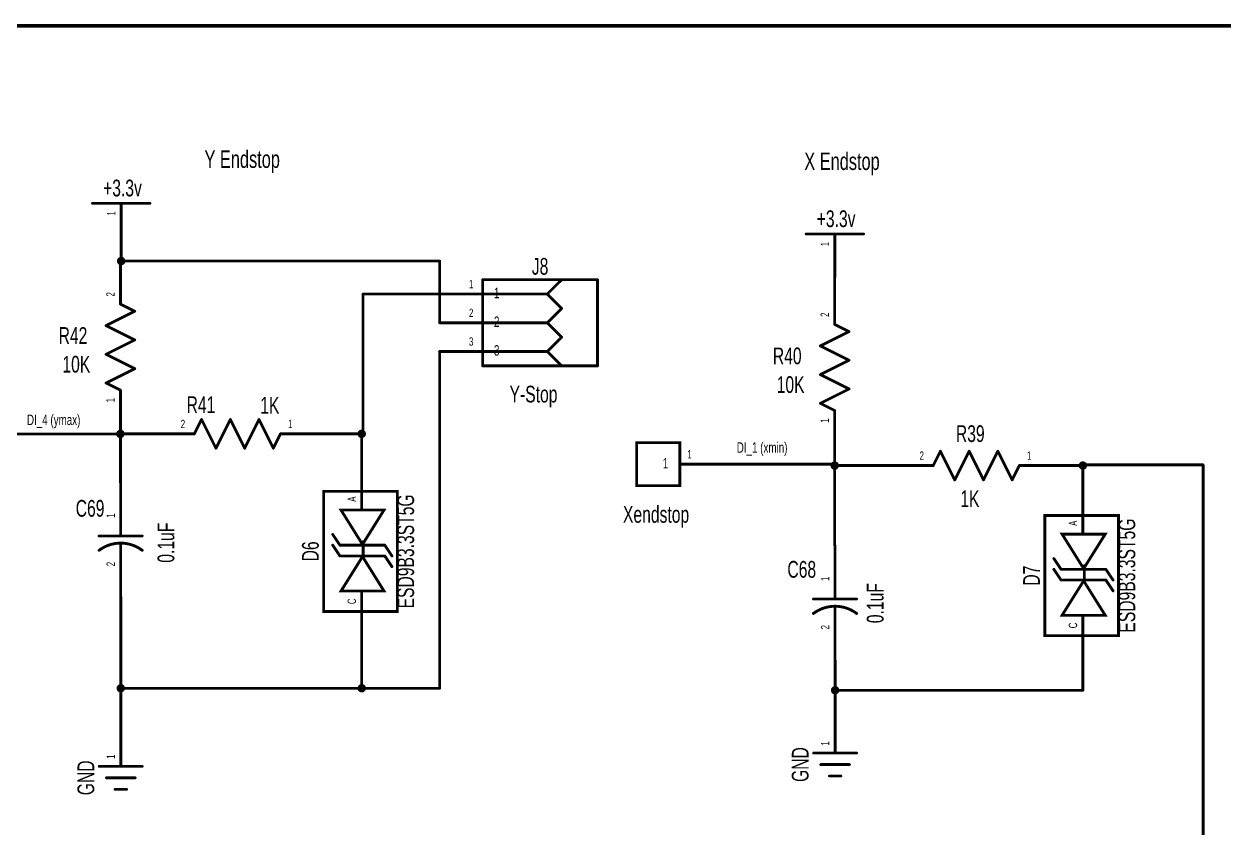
# Model space of a CAD drawing. Extents: x -0.2 to 11.3, y -0.6 to 7.5.
# Drawn here: x 4.476 to 8.655, y 4.682 to 7.484 of the extents above; entities that cross this region are included whole.
import ezdxf
from ezdxf.enums import TextEntityAlignment as Align

# ---------------------------------------------------------------- set-up
doc = ezdxf.new("R2010")
doc.units = 0
for name, color, linetype in [('Element', 253, 'CONTINUOUS'), ('Net', 50, 'CONTINUOUS'), ('Pin', 50, 'CONTINUOUS'), ('Shapes', 252, 'CONTINUOUS'), ('Titles', 253, 'CONTINUOUS')]:
    doc.layers.add(name, color=color, linetype=linetype)

msp = doc.modelspace()

# ---------------------------------------------------------------- linework, layer by layer
at = {"layer": 'Element', "linetype": 'CONTINUOUS'}
for points, const_width in [([(4.7142, 6.8591), (4.9142, 6.8591)], 0.0098), ([(7.1997, 6.7522), (7.3997, 6.7522)], 0.0098), ([(6.473, 6.5927), (6.073, 6.5927)], 0.0098), ([(6.073, 6.5927), (6.073, 6.2927)], 0.0098), ([(6.348, 6.5927), (6.298, 6.5427)], 0.0098), ([(6.473, 6.2927), (6.473, 6.5927)], 0.0098), ([(6.298, 6.5427), (6.073, 6.5427)], 0.0098), ([(6.348, 6.4927), (6.298, 6.5427)], 0.0098), ([(4.7615, 6.4329), (4.8615, 6.4829)], 0.0098), ([(4.8615, 6.4829), (4.8115, 6.5079)], 0.0098), ([(6.348, 6.4927), (6.298, 6.4427)], 0.0098), ([(4.8615, 6.3829), (4.7615, 6.4329)], 0.0098), ([(6.298, 6.4427), (6.073, 6.4427)], 0.0098), ([(6.348, 6.3927), (6.298, 6.4427)], 0.0098), ([(7.349, 6.412), (7.299, 6.437)], 0.0098), ([(6.298, 6.3427), (6.348, 6.3927)], 0.0098), ([(7.249, 6.362), (7.349, 6.412)], 0.0098), ([(4.7615, 6.3329), (4.8615, 6.3829)], 0.0098), ([(7.349, 6.312), (7.249, 6.362)], 0.0098), ([(4.8615, 6.2829), (4.7615, 6.3329)], 0.0098), ([(6.298, 6.3427), (6.073, 6.3427)], 0.0098), ([(6.348, 6.2927), (6.298, 6.3427)], 0.0098), ([(7.249, 6.262), (7.349, 6.312)], 0.0098), ([(4.7615, 6.2329), (4.8615, 6.2829)], 0.0098), ([(6.473, 6.2927), (6.073, 6.2927)], 0.0098), ([(4.8115, 6.2079), (4.7615, 6.2329)], 0.0098), ([(7.349, 6.212), (7.249, 6.262)], 0.0098), ([(7.249, 6.162), (7.349, 6.212)], 0.0098), ([(7.299, 6.137), (7.249, 6.162)], 0.0098), ([(5.0941, 6.1057), (5.0691, 6.0557)], 0.0098), ([(5.1441, 6.0057), (5.0941, 6.1057)], 0.0098), ([(5.1941, 6.1057), (5.1441, 6.0057)], 0.0098), ([(5.2441, 6.0057), (5.1941, 6.1057)], 0.0098), ([(5.2941, 6.1057), (5.2441, 6.0057)], 0.0098), ([(5.3441, 6.0057), (5.2941, 6.1057)], 0.0098), ([(5.3691, 6.0557), (5.3441, 6.0057)], 0.0098), ([(6.7596, 6.0248), (6.6097, 6.0248), (6.6097, 5.8748), (6.7596, 5.8748), (6.7596, 6.0248)], 0.0098), ([(7.6672, 5.9952), (7.6422, 5.9452)], 0.0098), ([(7.7172, 5.8952), (7.6672, 5.9952)], 0.0098), ([(7.7672, 5.9952), (7.7172, 5.8952)], 0.0098), ([(7.8172, 5.8952), (7.7672, 5.9952)], 0.0098), ([(7.8672, 5.9952), (7.8172, 5.8952)], 0.0098), ([(7.9172, 5.8952), (7.8672, 5.9952)], 0.0098), ([(7.9422, 5.9452), (7.9172, 5.8952)], 0.0098), ([(5.5196, 5.8553), (5.7758, 5.8553), (5.7758, 5.4366), (5.5196, 5.4366), (5.5196, 5.8553)], 0.0098), ([(5.6546, 5.6703), (5.7296, 5.7903), (5.5796, 5.7903), (5.6546, 5.6703)], 0.0098), ([(8.0311, 5.7711), (8.2874, 5.7711), (8.2874, 5.3523), (8.0311, 5.3523), (8.0311, 5.7711)], 0.0098), ([(4.8123, 5.737), (4.8123, 5.7)], 0.0098), ([(4.7373, 5.7), (4.8873, 5.7)], 0.0098), ([(5.5508, 5.7053), (5.5758, 5.6678)], 0.0098), ([(5.6571, 5.6803), (5.6571, 5.6303)], 0.0098), ([(8.1661, 5.5861), (8.2411, 5.7061), (8.0911, 5.7061), (8.1661, 5.5861)], 0.0098), ([(4.8875, 5.6498), (4.8809, 5.6544), (4.874, 5.6587), (4.8669, 5.6624), (4.8595, 5.6657), (4.8519, 5.6685), (4.8442, 5.6708), (4.8363, 5.6726), (4.8284, 5.6739), (4.8203, 5.6747), (4.8123, 5.675), (4.8042, 5.6747), (4.7962, 5.6739), (4.7882, 5.6726), (4.7803, 5.6708), (4.7726, 5.6685), (4.765, 5.6657), (4.7577, 5.6624), (4.7505, 5.6586), (4.7436, 5.6544), (4.737, 5.6498)], 0.01), ([(4.8123, 5.675), (4.8123, 5.637)], 0.0098), ([(5.5508, 5.6678), (5.5758, 5.6303)], 0.0098), ([(5.5758, 5.6678), (5.7321, 5.6678)], 0.0098), ([(5.7321, 5.6678), (5.7571, 5.6303)], 0.0098), ([(5.6546, 5.6278), (5.5796, 5.5078), (5.7296, 5.5078), (5.6546, 5.6278)], 0.0098), ([(5.5821, 5.6303), (5.7321, 5.6303)], 0.0098), ([(5.7321, 5.6303), (5.7571, 5.5928)], 0.0098), ([(8.0624, 5.6211), (8.0874, 5.5836)], 0.0098), ([(8.1686, 5.5961), (8.1686, 5.5461)], 0.0098), ([(8.0624, 5.5836), (8.0874, 5.5461)], 0.0098), ([(8.0874, 5.5836), (8.2436, 5.5836)], 0.0098), ([(8.2436, 5.5836), (8.2686, 5.5461)], 0.0098), ([(7.3003, 5.517), (7.3003, 5.48)], 0.0098), ([(8.1661, 5.5436), (8.0911, 5.4236), (8.2411, 5.4236), (8.1661, 5.5436)], 0.0098), ([(8.0936, 5.5461), (8.2436, 5.5461)], 0.0098), ([(8.2436, 5.5461), (8.2686, 5.5086)], 0.0098), ([(7.2253, 5.48), (7.3753, 5.48)], 0.0098), ([(7.3755, 5.4298), (7.3689, 5.4344), (7.362, 5.4387), (7.3549, 5.4424), (7.3475, 5.4457), (7.3399, 5.4485), (7.3322, 5.4508), (7.3243, 5.4526), (7.3164, 5.4539), (7.3083, 5.4547), (7.3003, 5.455), (7.2922, 5.4547), (7.2842, 5.4539), (7.2762, 5.4526), (7.2683, 5.4508), (7.2606, 5.4485), (7.253, 5.4457), (7.2457, 5.4424), (7.2385, 5.4386), (7.2316, 5.4344), (7.225, 5.4298)], 0.01), ([(7.3003, 5.455), (7.3003, 5.417)], 0.0098), ([(7.2255, 4.9433), (7.3755, 4.9433)], 0.0098), ([(4.7377, 4.8971), (4.8877, 4.8971)], 0.0098), ([(7.2505, 4.9033), (7.3505, 4.9033)], 0.0098), ([(4.7627, 4.8571), (4.8627, 4.8571)], 0.0098), ([(7.2805, 4.8633), (7.3205, 4.8633)], 0.0098), ([(4.7927, 4.8171), (4.8327, 4.8171)], 0.0098)]:
    msp.add_lwpolyline(points, dxfattribs=dict(at, const_width=const_width))
for points, const_width in [([(4.7117, 6.8591, 1), (4.7167, 6.8591, 1), (4.7117, 6.8591, 1)], 0.0049), ([(4.9117, 6.8591, 1), (4.9167, 6.8591, 1), (4.9117, 6.8591, 1)], 0.0049), ([(7.1972, 6.7522, 1), (7.2021, 6.7522, 1), (7.1972, 6.7522, 1)], 0.0049), ([(7.3972, 6.7522, 1), (7.4021, 6.7522, 1), (7.3972, 6.7522, 1)], 0.0049), ([(6.0705, 6.5927, 1), (6.0754, 6.5927, 1), (6.0705, 6.5927, 1)], 0.0049), ([(6.0705, 6.5927, 1), (6.0754, 6.5927, 1), (6.0705, 6.5927, 1)], 0.0049), ([(6.3455, 6.5927, 1), (6.3504, 6.5927, 1), (6.3455, 6.5927, 1)], 0.0049), ([(6.4705, 6.5927, 1), (6.4754, 6.5927, 1), (6.4705, 6.5927, 1)], 0.0049), ([(6.4705, 6.5927, 1), (6.4754, 6.5927, 1), (6.4705, 6.5927, 1)], 0.0049), ([(6.0705, 6.5427, 1), (6.0754, 6.5427, 1), (6.0705, 6.5427, 1)], 0.0049), ([(6.2955, 6.5427, 1), (6.3004, 6.5427, 1), (6.2955, 6.5427, 1)], 0.0049), ([(6.2955, 6.5427, 1), (6.3004, 6.5427, 1), (6.2955, 6.5427, 1)], 0.0049), ([(6.2955, 6.5427, 1), (6.3004, 6.5427, 1), (6.2955, 6.5427, 1)], 0.0049), ([(4.809, 6.5079, 1), (4.8139, 6.5079, 1), (4.809, 6.5079, 1)], 0.0049), ([(4.859, 6.4829, 1), (4.8639, 6.4829, 1), (4.859, 6.4829, 1)], 0.0049), ([(4.859, 6.4829, 1), (4.8639, 6.4829, 1), (4.859, 6.4829, 1)], 0.0049), ([(6.3455, 6.4927, 1), (6.3504, 6.4927, 1), (6.3455, 6.4927, 1)], 0.0049), ([(6.3455, 6.4927, 1), (6.3504, 6.4927, 1), (6.3455, 6.4927, 1)], 0.0049), ([(4.759, 6.4329, 1), (4.7639, 6.4329, 1), (4.759, 6.4329, 1)], 0.0049), ([(4.759, 6.4329, 1), (4.7639, 6.4329, 1), (4.759, 6.4329, 1)], 0.0049), ([(6.0705, 6.4427, 1), (6.0754, 6.4427, 1), (6.0705, 6.4427, 1)], 0.0049), ([(6.2955, 6.4427, 1), (6.3004, 6.4427, 1), (6.2955, 6.4427, 1)], 0.0049), ([(6.2955, 6.4427, 1), (6.3004, 6.4427, 1), (6.2955, 6.4427, 1)], 0.0049), ([(6.2955, 6.4427, 1), (6.3004, 6.4427, 1), (6.2955, 6.4427, 1)], 0.0049), ([(7.2966, 6.437, 1), (7.3015, 6.437, 1), (7.2966, 6.437, 1)], 0.0049), ([(6.3455, 6.3927, 1), (6.3504, 6.3927, 1), (6.3455, 6.3927, 1)], 0.0049), ([(6.3455, 6.3927, 1), (6.3504, 6.3927, 1), (6.3455, 6.3927, 1)], 0.0049), ([(7.3466, 6.412, 1), (7.3515, 6.412, 1), (7.3466, 6.412, 1)], 0.0049), ([(7.3466, 6.412, 1), (7.3515, 6.412, 1), (7.3466, 6.412, 1)], 0.0049), ([(4.859, 6.3829, 1), (4.8639, 6.3829, 1), (4.859, 6.3829, 1)], 0.0049), ([(4.859, 6.3829, 1), (4.8639, 6.3829, 1), (4.859, 6.3829, 1)], 0.0049), ([(7.2466, 6.362, 1), (7.2515, 6.362, 1), (7.2466, 6.362, 1)], 0.0049), ([(7.2466, 6.362, 1), (7.2515, 6.362, 1), (7.2466, 6.362, 1)], 0.0049), ([(4.759, 6.3329, 1), (4.7639, 6.3329, 1), (4.759, 6.3329, 1)], 0.0049), ([(4.759, 6.3329, 1), (4.7639, 6.3329, 1), (4.759, 6.3329, 1)], 0.0049), ([(6.0705, 6.3427, 1), (6.0754, 6.3427, 1), (6.0705, 6.3427, 1)], 0.0049), ([(6.2955, 6.3427, 1), (6.3004, 6.3427, 1), (6.2955, 6.3427, 1)], 0.0049), ([(6.2955, 6.3427, 1), (6.3004, 6.3427, 1), (6.2955, 6.3427, 1)], 0.0049), ([(6.2955, 6.3427, 1), (6.3004, 6.3427, 1), (6.2955, 6.3427, 1)], 0.0049), ([(7.3466, 6.312, 1), (7.3515, 6.312, 1), (7.3466, 6.312, 1)], 0.0049), ([(7.3466, 6.312, 1), (7.3515, 6.312, 1), (7.3466, 6.312, 1)], 0.0049), ([(4.859, 6.2829, 1), (4.8639, 6.2829, 1), (4.859, 6.2829, 1)], 0.0049), ([(4.859, 6.2829, 1), (4.8639, 6.2829, 1), (4.859, 6.2829, 1)], 0.0049), ([(6.0705, 6.2927, 1), (6.0754, 6.2927, 1), (6.0705, 6.2927, 1)], 0.0049), ([(6.0705, 6.2927, 1), (6.0754, 6.2927, 1), (6.0705, 6.2927, 1)], 0.0049), ([(6.3455, 6.2927, 1), (6.3504, 6.2927, 1), (6.3455, 6.2927, 1)], 0.0049), ([(6.4705, 6.2927, 1), (6.4754, 6.2927, 1), (6.4705, 6.2927, 1)], 0.0049), ([(6.4705, 6.2927, 1), (6.4754, 6.2927, 1), (6.4705, 6.2927, 1)], 0.0049), ([(4.759, 6.2329, 1), (4.7639, 6.2329, 1), (4.759, 6.2329, 1)], 0.0049), ([(4.759, 6.2329, 1), (4.7639, 6.2329, 1), (4.759, 6.2329, 1)], 0.0049), ([(7.2466, 6.262, 1), (7.2515, 6.262, 1), (7.2466, 6.262, 1)], 0.0049), ([(7.2466, 6.262, 1), (7.2515, 6.262, 1), (7.2466, 6.262, 1)], 0.0049), ([(4.809, 6.2079, 1), (4.8139, 6.2079, 1), (4.809, 6.2079, 1)], 0.0049), ([(7.3466, 6.212, 1), (7.3515, 6.212, 1), (7.3466, 6.212, 1)], 0.0049), ([(7.3466, 6.212, 1), (7.3515, 6.212, 1), (7.3466, 6.212, 1)], 0.0049), ([(7.2466, 6.162, 1), (7.2515, 6.162, 1), (7.2466, 6.162, 1)], 0.0049), ([(7.2466, 6.162, 1), (7.2515, 6.162, 1), (7.2466, 6.162, 1)], 0.0049), ([(5.0917, 6.1057, 1), (5.0966, 6.1057, 1), (5.0917, 6.1057, 1)], 0.0049), ([(5.0917, 6.1057, 1), (5.0966, 6.1057, 1), (5.0917, 6.1057, 1)], 0.0049), ([(5.1917, 6.1057, 1), (5.1966, 6.1057, 1), (5.1917, 6.1057, 1)], 0.0049), ([(5.1917, 6.1057, 1), (5.1966, 6.1057, 1), (5.1917, 6.1057, 1)], 0.0049), ([(5.2917, 6.1057, 1), (5.2966, 6.1057, 1), (5.2917, 6.1057, 1)], 0.0049), ([(5.2917, 6.1057, 1), (5.2966, 6.1057, 1), (5.2917, 6.1057, 1)], 0.0049), ([(7.2966, 6.137, 1), (7.3015, 6.137, 1), (7.2966, 6.137, 1)], 0.0049), ([(5.0667, 6.0557, 1), (5.0716, 6.0557, 1), (5.0667, 6.0557, 1)], 0.0049), ([(5.3667, 6.0557, 1), (5.3716, 6.0557, 1), (5.3667, 6.0557, 1)], 0.0049), ([(5.1417, 6.0057, 1), (5.1466, 6.0057, 1), (5.1417, 6.0057, 1)], 0.0049), ([(5.1417, 6.0057, 1), (5.1466, 6.0057, 1), (5.1417, 6.0057, 1)], 0.0049), ([(5.2417, 6.0057, 1), (5.2466, 6.0057, 1), (5.2417, 6.0057, 1)], 0.0049), ([(5.2417, 6.0057, 1), (5.2466, 6.0057, 1), (5.2417, 6.0057, 1)], 0.0049), ([(5.3417, 6.0057, 1), (5.3466, 6.0057, 1), (5.3417, 6.0057, 1)], 0.0049), ([(5.3417, 6.0057, 1), (5.3466, 6.0057, 1), (5.3417, 6.0057, 1)], 0.0049), ([(7.6648, 5.9952, 1), (7.6697, 5.9952, 1), (7.6648, 5.9952, 1)], 0.0049), ([(7.6648, 5.9952, 1), (7.6697, 5.9952, 1), (7.6648, 5.9952, 1)], 0.0049), ([(7.7648, 5.9952, 1), (7.7697, 5.9952, 1), (7.7648, 5.9952, 1)], 0.0049), ([(7.7648, 5.9952, 1), (7.7697, 5.9952, 1), (7.7648, 5.9952, 1)], 0.0049), ([(7.8648, 5.9952, 1), (7.8697, 5.9952, 1), (7.8648, 5.9952, 1)], 0.0049), ([(7.8648, 5.9952, 1), (7.8697, 5.9952, 1), (7.8648, 5.9952, 1)], 0.0049), ([(7.6398, 5.9452, 1), (7.6447, 5.9452, 1), (7.6398, 5.9452, 1)], 0.0049), ([(7.9398, 5.9452, 1), (7.9447, 5.9452, 1), (7.9398, 5.9452, 1)], 0.0049), ([(7.7148, 5.8952, 1), (7.7197, 5.8952, 1), (7.7148, 5.8952, 1)], 0.0049), ([(7.7148, 5.8952, 1), (7.7197, 5.8952, 1), (7.7148, 5.8952, 1)], 0.0049), ([(7.8148, 5.8952, 1), (7.8197, 5.8952, 1), (7.8148, 5.8952, 1)], 0.0049), ([(7.8148, 5.8952, 1), (7.8197, 5.8952, 1), (7.8148, 5.8952, 1)], 0.0049), ([(7.9148, 5.8952, 1), (7.9197, 5.8952, 1), (7.9148, 5.8952, 1)], 0.0049), ([(7.9148, 5.8952, 1), (7.9197, 5.8952, 1), (7.9148, 5.8952, 1)], 0.0049), ([(4.8098, 5.737, 1), (4.8147, 5.737, 1), (4.8098, 5.737, 1)], 0.0049), ([(4.7348, 5.7, 1), (4.7397, 5.7, 1), (4.7348, 5.7, 1)], 0.0049), ([(4.8098, 5.7, 1), (4.8147, 5.7, 1), (4.8098, 5.7, 1)], 0.0049), ([(4.8848, 5.7, 1), (4.8897, 5.7, 1), (4.8848, 5.7, 1)], 0.0049), ([(5.5484, 5.7053, 1), (5.5533, 5.7053, 1), (5.5484, 5.7053, 1)], 0.0049), ([(5.6546, 5.6803, 1), (5.6595, 5.6803, 1), (5.6546, 5.6803, 1)], 0.0049), ([(4.7345, 5.6498, 1), (4.7395, 5.6498, 1), (4.7345, 5.6498, 1)], 0.005), ([(4.8098, 5.675, 1), (4.8147, 5.675, 1), (4.8098, 5.675, 1)], 0.0049), ([(4.885, 5.6498, 1), (4.89, 5.6498, 1), (4.885, 5.6498, 1)], 0.005), ([(5.5484, 5.6678, 1), (5.5533, 5.6678, 1), (5.5484, 5.6678, 1)], 0.0049), ([(5.5734, 5.6678, 1), (5.5783, 5.6678, 1), (5.5734, 5.6678, 1)], 0.0049), ([(5.5734, 5.6678, 1), (5.5783, 5.6678, 1), (5.5734, 5.6678, 1)], 0.0049), ([(5.6521, 5.6703, 1), (5.657, 5.6703, 1), (5.6521, 5.6703, 1)], 0.0049), ([(5.7296, 5.6678, 1), (5.7345, 5.6678, 1), (5.7296, 5.6678, 1)], 0.0049), ([(5.7296, 5.6678, 1), (5.7345, 5.6678, 1), (5.7296, 5.6678, 1)], 0.0049), ([(4.8098, 5.637, 1), (4.8147, 5.637, 1), (4.8098, 5.637, 1)], 0.0049), ([(5.5734, 5.6303, 1), (5.5783, 5.6303, 1), (5.5734, 5.6303, 1)], 0.0049), ([(5.5796, 5.6303, 1), (5.5845, 5.6303, 1), (5.5796, 5.6303, 1)], 0.0049), ([(5.6521, 5.6278, 1), (5.657, 5.6278, 1), (5.6521, 5.6278, 1)], 0.0049), ([(5.6546, 5.6303, 1), (5.6595, 5.6303, 1), (5.6546, 5.6303, 1)], 0.0049), ([(5.7296, 5.6303, 1), (5.7345, 5.6303, 1), (5.7296, 5.6303, 1)], 0.0049), ([(5.7296, 5.6303, 1), (5.7345, 5.6303, 1), (5.7296, 5.6303, 1)], 0.0049), ([(5.7546, 5.6303, 1), (5.7595, 5.6303, 1), (5.7546, 5.6303, 1)], 0.0049), ([(8.0599, 5.6211, 1), (8.0648, 5.6211, 1), (8.0599, 5.6211, 1)], 0.0049), ([(8.1662, 5.5961, 1), (8.1711, 5.5961, 1), (8.1662, 5.5961, 1)], 0.0049), ([(5.7546, 5.5928, 1), (5.7595, 5.5928, 1), (5.7546, 5.5928, 1)], 0.0049), ([(8.0599, 5.5836, 1), (8.0648, 5.5836, 1), (8.0599, 5.5836, 1)], 0.0049), ([(8.0849, 5.5836, 1), (8.0898, 5.5836, 1), (8.0849, 5.5836, 1)], 0.0049), ([(8.0849, 5.5836, 1), (8.0898, 5.5836, 1), (8.0849, 5.5836, 1)], 0.0049), ([(8.1637, 5.5861, 1), (8.1686, 5.5861, 1), (8.1637, 5.5861, 1)], 0.0049), ([(8.2412, 5.5836, 1), (8.2461, 5.5836, 1), (8.2412, 5.5836, 1)], 0.0049), ([(8.2412, 5.5836, 1), (8.2461, 5.5836, 1), (8.2412, 5.5836, 1)], 0.0049), ([(7.2978, 5.517, 1), (7.3027, 5.517, 1), (7.2978, 5.517, 1)], 0.0049), ([(8.0849, 5.5461, 1), (8.0898, 5.5461, 1), (8.0849, 5.5461, 1)], 0.0049), ([(8.0912, 5.5461, 1), (8.0961, 5.5461, 1), (8.0912, 5.5461, 1)], 0.0049), ([(8.1637, 5.5436, 1), (8.1686, 5.5436, 1), (8.1637, 5.5436, 1)], 0.0049), ([(8.1662, 5.5461, 1), (8.1711, 5.5461, 1), (8.1662, 5.5461, 1)], 0.0049), ([(8.2412, 5.5461, 1), (8.2461, 5.5461, 1), (8.2412, 5.5461, 1)], 0.0049), ([(8.2412, 5.5461, 1), (8.2461, 5.5461, 1), (8.2412, 5.5461, 1)], 0.0049), ([(8.2662, 5.5461, 1), (8.2711, 5.5461, 1), (8.2662, 5.5461, 1)], 0.0049), ([(7.2228, 5.48, 1), (7.2277, 5.48, 1), (7.2228, 5.48, 1)], 0.0049), ([(7.2978, 5.48, 1), (7.3027, 5.48, 1), (7.2978, 5.48, 1)], 0.0049), ([(7.3728, 5.48, 1), (7.3777, 5.48, 1), (7.3728, 5.48, 1)], 0.0049), ([(8.2662, 5.5086, 1), (8.2711, 5.5086, 1), (8.2662, 5.5086, 1)], 0.0049), ([(7.2225, 5.4298, 1), (7.2275, 5.4298, 1), (7.2225, 5.4298, 1)], 0.005), ([(7.2978, 5.455, 1), (7.3027, 5.455, 1), (7.2978, 5.455, 1)], 0.0049), ([(7.373, 5.4298, 1), (7.378, 5.4298, 1), (7.373, 5.4298, 1)], 0.005), ([(7.2978, 5.417, 1), (7.3027, 5.417, 1), (7.2978, 5.417, 1)], 0.0049), ([(7.2231, 4.9433, 1), (7.228, 4.9433, 1), (7.2231, 4.9433, 1)], 0.0049), ([(7.3731, 4.9433, 1), (7.378, 4.9433, 1), (7.3731, 4.9433, 1)], 0.0049), ([(4.7353, 4.8971, 1), (4.7402, 4.8971, 1), (4.7353, 4.8971, 1)], 0.0049), ([(4.8853, 4.8971, 1), (4.8902, 4.8971, 1), (4.8853, 4.8971, 1)], 0.0049), ([(7.2481, 4.9033, 1), (7.253, 4.9033, 1), (7.2481, 4.9033, 1)], 0.0049), ([(7.3481, 4.9033, 1), (7.353, 4.9033, 1), (7.3481, 4.9033, 1)], 0.0049), ([(4.7603, 4.8571, 1), (4.7652, 4.8571, 1), (4.7603, 4.8571, 1)], 0.0049), ([(4.8603, 4.8571, 1), (4.8652, 4.8571, 1), (4.8603, 4.8571, 1)], 0.0049), ([(7.2781, 4.8633, 1), (7.283, 4.8633, 1), (7.2781, 4.8633, 1)], 0.0049), ([(7.3181, 4.8633, 1), (7.323, 4.8633, 1), (7.3181, 4.8633, 1)], 0.0049), ([(4.7903, 4.8171, 1), (4.7952, 4.8171, 1), (4.7903, 4.8171, 1)], 0.0049), ([(4.8303, 4.8171, 1), (4.8352, 4.8171, 1), (4.8303, 4.8171, 1)], 0.0049)]:
    msp.add_lwpolyline(points, format="xyb", dxfattribs=dict(at, const_width=const_width))
at = {"layer": 'Net', "linetype": 'CONTINUOUS', "const_width": 0.0049}
for points in [[(4.8117, 6.7091, 1), (4.8167, 6.7091, 1), (4.8117, 6.7091, 1)], [(4.8019, 6.6579, 1), (4.8068, 6.6579, 1), (4.8019, 6.6579, 1)], [(4.809, 6.6579, 1), (4.8139, 6.6579, 1), (4.809, 6.6579, 1)], [(4.8117, 6.6579, 1), (4.8167, 6.6579, 1), (4.8117, 6.6579, 1)], [(5.9205, 6.6579, 1), (5.9254, 6.6579, 1), (5.9205, 6.6579, 1)], [(5.9205, 6.6579, 1), (5.9254, 6.6579, 1), (5.9205, 6.6579, 1)], [(7.2966, 6.6022, 1), (7.3015, 6.6022, 1), (7.2966, 6.6022, 1)], [(7.2966, 6.587, 1), (7.3015, 6.587, 1), (7.2966, 6.587, 1)], [(5.6535, 6.5427, 1), (5.6584, 6.5427, 1), (5.6535, 6.5427, 1)], [(5.6535, 6.5427, 1), (5.6584, 6.5427, 1), (5.6535, 6.5427, 1)], [(5.9205, 6.5427, 1), (5.9254, 6.5427, 1), (5.9205, 6.5427, 1)], [(5.9205, 6.4427, 1), (5.9254, 6.4427, 1), (5.9205, 6.4427, 1)], [(5.9205, 6.3427, 1), (5.9254, 6.3427, 1), (5.9205, 6.3427, 1)], [(4.4967, 6.0554, 1), (4.5016, 6.0554, 1), (4.4967, 6.0554, 1)], [(4.7992, 6.0557, 1), (4.8041, 6.0557, 1), (4.7992, 6.0557, 1)], [(4.7992, 6.0554, 1), (4.8041, 6.0554, 1), (4.7992, 6.0554, 1)], [(4.809, 6.0579, 1), (4.8139, 6.0579, 1), (4.809, 6.0579, 1)], [(4.809, 6.0557, 1), (4.8139, 6.0557, 1), (4.809, 6.0557, 1)], [(4.809, 6.0554, 1), (4.8139, 6.0554, 1), (4.809, 6.0554, 1)], [(4.9167, 6.0557, 1), (4.9216, 6.0557, 1), (4.9167, 6.0557, 1)], [(5.5167, 6.0557, 1), (5.5216, 6.0557, 1), (5.5167, 6.0557, 1)], [(5.6395, 6.0557, 1), (5.6444, 6.0557, 1), (5.6395, 6.0557, 1)], [(5.6494, 6.0557, 1), (5.6543, 6.0557, 1), (5.6494, 6.0557, 1)], [(5.6535, 6.0557, 1), (5.6584, 6.0557, 1), (5.6535, 6.0557, 1)], [(5.6535, 6.0557, 1), (5.6584, 6.0557, 1), (5.6535, 6.0557, 1)], [(7.2966, 5.987, 1), (7.3015, 5.987, 1), (7.2966, 5.987, 1)], [(5.6494, 5.9431, 1), (5.6543, 5.9431, 1), (5.6494, 5.9431, 1)], [(6.9071, 5.9498, 1), (6.912, 5.9498, 1), (6.9071, 5.9498, 1)], [(7.2867, 5.9452, 1), (7.2916, 5.9452, 1), (7.2867, 5.9452, 1)], [(7.2867, 5.9452, 1), (7.2916, 5.9452, 1), (7.2867, 5.9452, 1)], [(7.2966, 5.9498, 1), (7.3015, 5.9498, 1), (7.2966, 5.9498, 1)], [(7.2966, 5.9498, 1), (7.3015, 5.9498, 1), (7.2966, 5.9498, 1)], [(7.2966, 5.9452, 1), (7.3015, 5.9452, 1), (7.2966, 5.9452, 1)], [(7.2966, 5.9452, 1), (7.3015, 5.9452, 1), (7.2966, 5.9452, 1)], [(7.4898, 5.9452, 1), (7.4947, 5.9452, 1), (7.4898, 5.9452, 1)], [(8.0898, 5.9452, 1), (8.0947, 5.9452, 1), (8.0898, 5.9452, 1)], [(8.1511, 5.9452, 1), (8.156, 5.9452, 1), (8.1511, 5.9452, 1)], [(8.1609, 5.9476, 1), (8.1658, 5.9476, 1), (8.1609, 5.9476, 1)], [(8.1609, 5.9476, 1), (8.1658, 5.9476, 1), (8.1609, 5.9476, 1)], [(8.1609, 5.9452, 1), (8.1658, 5.9452, 1), (8.1609, 5.9452, 1)], [(8.5796, 5.9476, 1), (8.5845, 5.9476, 1), (8.5796, 5.9476, 1)], [(8.5796, 5.9476, 1), (8.5845, 5.9476, 1), (8.5796, 5.9476, 1)], [(4.809, 5.887, 1), (4.8139, 5.887, 1), (4.809, 5.887, 1)], [(8.1609, 5.8588, 1), (8.1658, 5.8588, 1), (8.1609, 5.8588, 1)], [(7.2966, 5.667, 1), (7.3015, 5.667, 1), (7.2966, 5.667, 1)], [(4.8103, 5.487, 1), (4.8152, 5.487, 1), (4.8103, 5.487, 1)], [(5.6494, 5.3561, 1), (5.6543, 5.3561, 1), (5.6494, 5.3561, 1)], [(7.2981, 5.267, 1), (7.303, 5.267, 1), (7.2981, 5.267, 1)], [(8.1609, 5.2718, 1), (8.1658, 5.2718, 1), (8.1609, 5.2718, 1)], [(4.8004, 5.1692, 1), (4.8053, 5.1692, 1), (4.8004, 5.1692, 1)], [(4.8103, 5.1692, 1), (4.8152, 5.1692, 1), (4.8103, 5.1692, 1)], [(4.8103, 5.1692, 1), (4.8152, 5.1692, 1), (4.8103, 5.1692, 1)], [(4.8103, 5.1692, 1), (4.8152, 5.1692, 1), (4.8103, 5.1692, 1)], [(5.6395, 5.1692, 1), (5.6444, 5.1692, 1), (5.6395, 5.1692, 1)], [(5.6494, 5.1692, 1), (5.6543, 5.1692, 1), (5.6494, 5.1692, 1)], [(5.6494, 5.1692, 1), (5.6543, 5.1692, 1), (5.6494, 5.1692, 1)], [(5.6494, 5.1692, 1), (5.6543, 5.1692, 1), (5.6494, 5.1692, 1)], [(5.9205, 5.1692, 1), (5.9254, 5.1692, 1), (5.9205, 5.1692, 1)], [(5.9205, 5.1692, 1), (5.9254, 5.1692, 1), (5.9205, 5.1692, 1)], [(7.2882, 5.1622, 1), (7.2931, 5.1622, 1), (7.2882, 5.1622, 1)], [(7.2981, 5.1622, 1), (7.303, 5.1622, 1), (7.2981, 5.1622, 1)], [(8.1609, 5.1622, 1), (8.1658, 5.1622, 1), (8.1609, 5.1622, 1)], [(8.1609, 5.1622, 1), (8.1658, 5.1622, 1), (8.1609, 5.1622, 1)], [(7.2981, 5.0933, 1), (7.303, 5.0933, 1), (7.2981, 5.0933, 1)], [(4.8103, 5.0471, 1), (4.8152, 5.0471, 1), (4.8103, 5.0471, 1)]]:
    msp.add_lwpolyline(points, format="xyb", dxfattribs=at)
at = {"layer": 'Net', "linetype": 'CONTINUOUS', "const_width": 0.0098}
for points in [[(4.8142, 6.7091), (4.8142, 6.6579)], [(4.8044, 6.6579), (4.8048, 6.6549), (4.8062, 6.6521), (4.8084, 6.65), (4.8112, 6.6486), (4.8142, 6.6481), (4.8172, 6.6486), (4.82, 6.65), (4.8222, 6.6521), (4.8236, 6.6549), (4.824, 6.6579), (4.8236, 6.661), (4.8222, 6.6637), (4.82, 6.6659), (4.8172, 6.6673), (4.8142, 6.6678), (4.8112, 6.6673), (4.8084, 6.6659), (4.8062, 6.6637), (4.8048, 6.661), (4.8044, 6.6579)], [(5.923, 6.6579), (4.8115, 6.6579)], [(5.923, 6.4427), (5.923, 6.6579)], [(7.299, 6.6022), (7.299, 6.587)], [(5.923, 6.5427), (5.656, 6.5427)], [(5.656, 6.5427), (5.656, 6.0557)], [(5.923, 6.3427), (5.923, 5.1692)], [(4.4991, 6.0554), (4.8115, 6.0554)], [(4.8016, 6.0557), (4.8021, 6.0526), (4.8035, 6.0499), (4.8057, 6.0477), (4.8084, 6.0463), (4.8115, 6.0458), (4.8145, 6.0463), (4.8172, 6.0477), (4.8194, 6.0499), (4.8208, 6.0526), (4.8213, 6.0557), (4.8208, 6.0587), (4.8194, 6.0615), (4.8172, 6.0636), (4.8145, 6.065), (4.8115, 6.0655), (4.8084, 6.065), (4.8057, 6.0636), (4.8035, 6.0615), (4.8021, 6.0587), (4.8016, 6.0557)], [(4.8016, 6.0554), (4.8021, 6.0524), (4.8035, 6.0496), (4.8057, 6.0474), (4.8084, 6.046), (4.8115, 6.0456), (4.8145, 6.046), (4.8172, 6.0474), (4.8194, 6.0496), (4.8208, 6.0524), (4.8213, 6.0554), (4.8208, 6.0584), (4.8194, 6.0612), (4.8172, 6.0634), (4.8145, 6.0648), (4.8115, 6.0652), (4.8084, 6.0648), (4.8057, 6.0634), (4.8035, 6.0612), (4.8021, 6.0584), (4.8016, 6.0554)], [(4.8115, 5.887), (4.8115, 6.0579)], [(4.9191, 6.0557), (4.8115, 6.0557)], [(5.656, 6.0557), (5.5191, 6.0557)], [(5.642, 6.0557), (5.6425, 6.0526), (5.6439, 6.0499), (5.646, 6.0477), (5.6488, 6.0463), (5.6518, 6.0458), (5.6549, 6.0463), (5.6576, 6.0477), (5.6598, 6.0499), (5.6612, 6.0526), (5.6617, 6.0557), (5.6612, 6.0587), (5.6598, 6.0615), (5.6576, 6.0636), (5.6549, 6.065), (5.6518, 6.0655), (5.6488, 6.065), (5.646, 6.0636), (5.6439, 6.0615), (5.6425, 6.0587), (5.642, 6.0557)], [(5.6518, 5.9431), (5.6518, 6.0557)], [(7.299, 5.667), (7.299, 5.987)], [(6.9096, 5.9498), (7.299, 5.9498)], [(7.2892, 5.9452), (7.2897, 5.9421), (7.2911, 5.9394), (7.2932, 5.9372), (7.296, 5.9358), (7.299, 5.9353), (7.3021, 5.9358), (7.3048, 5.9372), (7.307, 5.9394), (7.3084, 5.9421), (7.3089, 5.9452), (7.3084, 5.9482), (7.307, 5.951), (7.3048, 5.9531), (7.3021, 5.9545), (7.299, 5.955), (7.296, 5.9545), (7.2932, 5.9531), (7.2911, 5.951), (7.2897, 5.9482), (7.2892, 5.9452)], [(7.2892, 5.9452), (7.2897, 5.9421), (7.2911, 5.9394), (7.2932, 5.9372), (7.296, 5.9358), (7.299, 5.9353), (7.3021, 5.9358), (7.3048, 5.9372), (7.307, 5.9394), (7.3084, 5.9421), (7.3089, 5.9452), (7.3084, 5.9482), (7.307, 5.951), (7.3048, 5.9531), (7.3021, 5.9545), (7.299, 5.955), (7.296, 5.9545), (7.2932, 5.9531), (7.2911, 5.951), (7.2897, 5.9482), (7.2892, 5.9452)], [(7.299, 5.9498), (7.299, 5.9452)], [(7.4922, 5.9452), (7.299, 5.9452)], [(8.0922, 5.9452), (8.1634, 5.9452)], [(8.1535, 5.9452), (8.154, 5.9421), (8.1554, 5.9394), (8.1576, 5.9372), (8.1603, 5.9358), (8.1634, 5.9353), (8.1664, 5.9358), (8.1692, 5.9372), (8.1713, 5.9394), (8.1727, 5.9421), (8.1732, 5.9452), (8.1727, 5.9482), (8.1713, 5.951), (8.1692, 5.9531), (8.1664, 5.9545), (8.1634, 5.955), (8.1603, 5.9545), (8.1576, 5.9531), (8.1554, 5.951), (8.154, 5.9482), (8.1535, 5.9452)], [(8.5821, 5.9476), (8.1634, 5.9476)], [(8.1634, 5.9476), (8.1634, 5.8588)], [(8.5821, 2.7657), (8.5821, 5.9476)], [(4.8127, 5.1692), (4.8127, 5.487)], [(5.6518, 5.3561), (5.6518, 5.1692)], [(7.3005, 5.267), (7.3005, 5.0933)], [(8.1634, 5.1622), (8.1634, 5.2718)], [(4.8029, 5.1692), (4.8034, 5.1662), (4.8048, 5.1634), (4.8069, 5.1613), (4.8097, 5.1599), (4.8127, 5.1594), (4.8158, 5.1599), (4.8185, 5.1613), (4.8207, 5.1634), (4.8221, 5.1662), (4.8226, 5.1692), (4.8221, 5.1723), (4.8207, 5.175), (4.8185, 5.1772), (4.8158, 5.1786), (4.8127, 5.1791), (4.8097, 5.1786), (4.8069, 5.1772), (4.8048, 5.175), (4.8034, 5.1723), (4.8029, 5.1692)], [(5.642, 5.1692), (5.6425, 5.1662), (5.6439, 5.1634), (5.646, 5.1613), (5.6488, 5.1599), (5.6518, 5.1594), (5.6549, 5.1599), (5.6576, 5.1613), (5.6598, 5.1634), (5.6612, 5.1662), (5.6617, 5.1692), (5.6612, 5.1723), (5.6598, 5.175), (5.6576, 5.1772), (5.6549, 5.1786), (5.6518, 5.1791), (5.6488, 5.1786), (5.646, 5.1772), (5.6439, 5.175), (5.6425, 5.1723), (5.642, 5.1692)], [(5.6518, 5.1692), (4.8127, 5.1692)], [(4.8127, 5.1692), (4.8127, 5.0471)], [(5.923, 5.1692), (5.6518, 5.1692)], [(7.2907, 5.1622), (7.2912, 5.1592), (7.2926, 5.1564), (7.2947, 5.1542), (7.2975, 5.1528), (7.3005, 5.1524), (7.3036, 5.1528), (7.3063, 5.1542), (7.3085, 5.1564), (7.3099, 5.1592), (7.3104, 5.1622), (7.3099, 5.1653), (7.3085, 5.168), (7.3063, 5.1702), (7.3036, 5.1716), (7.3005, 5.1721), (7.2975, 5.1716), (7.2947, 5.1702), (7.2926, 5.168), (7.2912, 5.1653), (7.2907, 5.1622)], [(7.3005, 5.1622), (8.1634, 5.1622)]]:
    msp.add_lwpolyline(points, dxfattribs=at)
at = {"layer": 'Pin', "linetype": 'CONTINUOUS', "const_width": 0.0098}
for points in [[(4.8142, 6.8591), (4.8142, 6.7091)], [(7.2997, 6.7522), (7.2997, 6.6022)], [(4.8115, 6.5079), (4.8115, 6.6579)], [(7.299, 6.437), (7.299, 6.587)], [(6.073, 6.5427), (5.923, 6.5427)], [(6.073, 6.4427), (5.923, 6.4427)], [(6.073, 6.3427), (5.923, 6.3427)], [(4.8115, 6.2079), (4.8115, 6.0579)], [(7.299, 6.137), (7.299, 5.987)], [(4.3491, 6.0554), (4.4991, 6.0554)], [(5.0691, 6.0557), (4.9191, 6.0557)], [(5.3691, 6.0557), (5.5191, 6.0557)], [(5.6518, 5.7931), (5.6518, 5.9431)], [(6.7596, 5.9498), (6.9096, 5.9498)], [(7.6422, 5.9452), (7.4922, 5.9452)], [(7.9422, 5.9452), (8.0922, 5.9452)], [(4.8123, 5.737), (4.8123, 5.887)], [(8.1634, 5.7088), (8.1634, 5.8588)], [(7.3003, 5.517), (7.3003, 5.667)], [(4.8123, 5.637), (4.8123, 5.487)], [(5.6518, 5.5061), (5.6518, 5.3561)], [(7.3003, 5.417), (7.3003, 5.267)], [(8.1634, 5.4218), (8.1634, 5.2718)], [(7.3005, 4.9433), (7.3005, 5.0933)], [(4.8127, 4.8971), (4.8127, 5.0471)]]:
    msp.add_lwpolyline(points, dxfattribs=at)
at = {"layer": 'Pin', "linetype": 'CONTINUOUS', "const_width": 0.0049}
for points in [[(4.8117, 6.8591, 1), (4.8167, 6.8591, 1), (4.8117, 6.8591, 1)], [(7.2972, 6.7522, 1), (7.3021, 6.7522, 1), (7.2972, 6.7522, 1)], [(4.8117, 6.7091, 1), (4.8167, 6.7091, 1), (4.8117, 6.7091, 1)], [(4.809, 6.6579, 1), (4.8139, 6.6579, 1), (4.809, 6.6579, 1)], [(7.2972, 6.6022, 1), (7.3021, 6.6022, 1), (7.2972, 6.6022, 1)], [(7.2966, 6.587, 1), (7.3015, 6.587, 1), (7.2966, 6.587, 1)], [(5.9205, 6.5427, 1), (5.9254, 6.5427, 1), (5.9205, 6.5427, 1)], [(6.0705, 6.5427, 1), (6.0754, 6.5427, 1), (6.0705, 6.5427, 1)], [(4.809, 6.5079, 1), (4.8139, 6.5079, 1), (4.809, 6.5079, 1)], [(5.9205, 6.4427, 1), (5.9254, 6.4427, 1), (5.9205, 6.4427, 1)], [(6.0705, 6.4427, 1), (6.0754, 6.4427, 1), (6.0705, 6.4427, 1)], [(7.2966, 6.437, 1), (7.3015, 6.437, 1), (7.2966, 6.437, 1)], [(5.9205, 6.3427, 1), (5.9254, 6.3427, 1), (5.9205, 6.3427, 1)], [(6.0705, 6.3427, 1), (6.0754, 6.3427, 1), (6.0705, 6.3427, 1)], [(4.809, 6.2079, 1), (4.8139, 6.2079, 1), (4.809, 6.2079, 1)], [(7.2966, 6.137, 1), (7.3015, 6.137, 1), (7.2966, 6.137, 1)], [(4.4967, 6.0554, 1), (4.5016, 6.0554, 1), (4.4967, 6.0554, 1)], [(4.809, 6.0579, 1), (4.8139, 6.0579, 1), (4.809, 6.0579, 1)], [(4.9167, 6.0557, 1), (4.9216, 6.0557, 1), (4.9167, 6.0557, 1)], [(5.0667, 6.0557, 1), (5.0716, 6.0557, 1), (5.0667, 6.0557, 1)], [(5.3667, 6.0557, 1), (5.3716, 6.0557, 1), (5.3667, 6.0557, 1)], [(5.5167, 6.0557, 1), (5.5216, 6.0557, 1), (5.5167, 6.0557, 1)], [(7.2966, 5.987, 1), (7.3015, 5.987, 1), (7.2966, 5.987, 1)], [(5.6494, 5.9431, 1), (5.6543, 5.9431, 1), (5.6494, 5.9431, 1)], [(6.7571, 5.9498, 1), (6.762, 5.9498, 1), (6.7571, 5.9498, 1)], [(6.9071, 5.9498, 1), (6.912, 5.9498, 1), (6.9071, 5.9498, 1)], [(7.4898, 5.9452, 1), (7.4947, 5.9452, 1), (7.4898, 5.9452, 1)], [(7.6398, 5.9452, 1), (7.6447, 5.9452, 1), (7.6398, 5.9452, 1)], [(7.9398, 5.9452, 1), (7.9447, 5.9452, 1), (7.9398, 5.9452, 1)], [(8.0898, 5.9452, 1), (8.0947, 5.9452, 1), (8.0898, 5.9452, 1)], [(4.8098, 5.887, 1), (4.8147, 5.887, 1), (4.8098, 5.887, 1)], [(8.1609, 5.8588, 1), (8.1658, 5.8588, 1), (8.1609, 5.8588, 1)], [(5.6494, 5.7931, 1), (5.6543, 5.7931, 1), (5.6494, 5.7931, 1)], [(4.8098, 5.737, 1), (4.8147, 5.737, 1), (4.8098, 5.737, 1)], [(8.1609, 5.7088, 1), (8.1658, 5.7088, 1), (8.1609, 5.7088, 1)], [(7.2978, 5.667, 1), (7.3027, 5.667, 1), (7.2978, 5.667, 1)], [(4.8098, 5.637, 1), (4.8147, 5.637, 1), (4.8098, 5.637, 1)], [(7.2978, 5.517, 1), (7.3027, 5.517, 1), (7.2978, 5.517, 1)], [(4.8098, 5.487, 1), (4.8147, 5.487, 1), (4.8098, 5.487, 1)], [(5.6494, 5.5061, 1), (5.6543, 5.5061, 1), (5.6494, 5.5061, 1)], [(7.2978, 5.417, 1), (7.3027, 5.417, 1), (7.2978, 5.417, 1)], [(8.1609, 5.4218, 1), (8.1658, 5.4218, 1), (8.1609, 5.4218, 1)], [(5.6494, 5.3561, 1), (5.6543, 5.3561, 1), (5.6494, 5.3561, 1)], [(7.2978, 5.267, 1), (7.3027, 5.267, 1), (7.2978, 5.267, 1)], [(8.1609, 5.2718, 1), (8.1658, 5.2718, 1), (8.1609, 5.2718, 1)], [(7.2981, 5.0933, 1), (7.303, 5.0933, 1), (7.2981, 5.0933, 1)], [(4.8103, 5.0471, 1), (4.8152, 5.0471, 1), (4.8103, 5.0471, 1)], [(7.2981, 4.9433, 1), (7.303, 4.9433, 1), (7.2981, 4.9433, 1)], [(4.8103, 4.8971, 1), (4.8152, 4.8971, 1), (4.8103, 4.8971, 1)]]:
    msp.add_lwpolyline(points, format="xyb", dxfattribs=at)
at = {"layer": 'Titles', "linetype": 'CONTINUOUS', "const_width": 0.0131}
msp.add_lwpolyline([(11.2581, -0.5907), (-0.2349, -0.5907), (-0.2349, 7.4773), (11.2581, 7.4773), (11.2581, -0.5907)], dxfattribs=at)

# ---------------------------------------------------------------- texts
at = {"layer": 'Element', "width": 0.7}
for s, p in [('+3.3v', (4.8186, 6.8657)), ('+3.3v', (7.304, 6.7587)), ('J8', (6.273, 6.5927)), ('R42', (4.6462, 6.3517)), ('R40', (7.1337, 6.2807)), ('10K', (4.658, 6.2517)), ('10K', (7.1456, 6.1807)), ('R41', (5.0919, 6.1106)), ('Y-Stop', (6.2501, 6.1476)), ('1K', (5.3318, 6.1083)), ('R39', (7.7712, 6.0098)), ('1K', (7.77, 5.783)), ('C69', (4.7058, 5.7495)), ('Xendstop', (6.677, 5.7285)), ('C68', (7.1844, 5.537))]:
    msp.add_text(s, height=0.0583, dxfattribs=at).set_placement(p, align=Align.BOTTOM_CENTER)
for p in [(5.7758, 5.646), (8.2874, 5.5617)]:
    msp.add_text('ESD9B3.3ST5G', height=0.0583, rotation=90, dxfattribs=at).set_placement(p, align=Align.TOP_CENTER)
for s, p in [('0.1uF', (5.0166, 5.6764)), ('D6', (5.5196, 5.646)), ('D7', (8.0311, 5.5617)), ('0.1uF', (7.4866, 5.4657)), ('GND', (7.2255, 4.9033)), ('GND', (4.7377, 4.8571))]:
    msp.add_text(s, height=0.0583, rotation=90, dxfattribs=at).set_placement(p, align=Align.BOTTOM_CENTER)
at = {"layer": 'Pin', "width": 0.7}
for s, p in [('1', (4.765, 6.8165)), ('1', (7.2504, 6.7095)), ('2', (4.7622, 6.5342)), ('2', (7.2498, 6.4632)), ('1', (4.7622, 6.1653)), ('1', (7.2498, 6.0943)), ('A', (5.6026, 5.8193)), ('1', (4.763, 5.7632)), ('A', (8.1142, 5.7351)), ('2', (4.763, 5.5943)), ('1', (7.251, 5.5432)), ('C', (5.6026, 5.4623)), ('C', (8.1142, 5.3781)), ('2', (7.251, 5.3743)), ('1', (7.2513, 4.9695)), ('1', (4.7635, 4.9233))]:
    msp.add_text(s, height=0.0292, rotation=90, dxfattribs=at).set_placement(p, align=Align.TOP_LEFT)
for s, height, p in [('1', 0.0292, (6.0254, 6.592)), ('1', 0.0365, (6.1123, 6.5646)), ('2', 0.0292, (6.0254, 6.492)), ('2', 0.0365, (6.1123, 6.4646)), ('3', 0.0292, (6.0254, 6.392)), ('3', 0.0365, (6.1123, 6.3646)), ('2', 0.0292, (5.0216, 6.1049)), ('1', 0.0292, (5.3954, 6.1049)), ('1', 0.0292, (6.7858, 5.999)), ('2', 0.0292, (7.5947, 5.9944)), ('1', 0.0292, (7.9685, 5.9944)), ('1', 0.0365, (6.7005, 5.9717))]:
    msp.add_text(s, height=height, dxfattribs=at).set_placement(p, align=Align.TOP_LEFT)
at = {"layer": 'Shapes', "width": 0.7}
for s, height, p in [('Y Endstop', 0.0608, (5.2356, 7.0128)), ('X Endstop', 0.0608, (7.3245, 7.0055)), ('DI_4 (ymax)', 0.0365, (4.579, 6.1046)), ('DI_1 (xmin)', 0.0365, (7.0463, 6.008))]:
    msp.add_text(s, height=height, dxfattribs=at).set_placement(p, align=Align.MIDDLE_CENTER)

doc.saveas('drawing.dxf')
